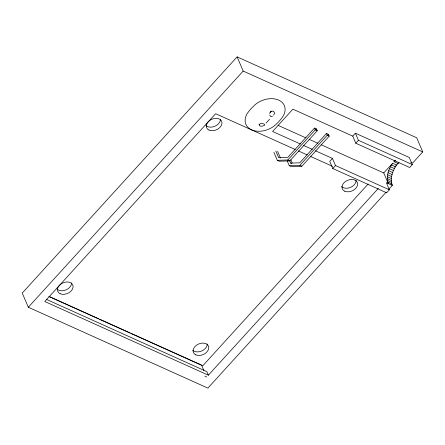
<?xml version="1.0" encoding="UTF-8"?>
<svg xmlns="http://www.w3.org/2000/svg" width="445" height="445" viewBox="0 0 445 445"><rect width="100%" height="100%" fill="white"/><g stroke="black" fill="none" stroke-linecap="round" stroke-linejoin="round"><path stroke-width="0.67" d="M321.134 144.742L383.74 172.933L388.307 183.596C385.815 176.682 388.507 168.922 392.674 163.232L396.667 165.028L398.876 162.475M388.563 189.498L392.301 185.393C389.803 178.478 392.496 170.719 396.667 165.028L394.782 167.07M269.731 113.447C270.532 108.93 276.862 111.623 273.586 115.183M269.475 119.321L266.088 123.043M410.802 162.269L412.598 163.081L422.75 151.923L416.681 137.755L237.118 56.888L22.25 293.077L28.319 307.245L207.882 388.112L386.232 192.068M28.319 307.245L243.187 71.055L237.118 56.888M273.903 152.362L277.313 160.328L279.31 161.224L289.84 160.868L317.257 130.73L316.495 128.955L314.504 128.054L287.787 157.424L278.692 157.73L275.839 151.072M277.313 160.328L287.848 159.972L315.266 129.834L314.504 128.054M315.577 129.968L316.495 128.955M287.186 160.817L289.283 165.718L291.28 166.614L301.81 166.263L329.228 136.12L328.471 134.346L326.474 133.444L299.758 162.814L290.663 163.12L289.623 160.701M289.283 165.718L299.819 165.362L327.236 135.224L326.474 133.444M327.548 135.358L328.471 134.346M315.433 150.777L332.443 158.437L329.739 161.413L332.782 168.522L386.655 192.78L389.358 189.804L386.316 182.7L392.301 185.393L391.494 183.512M352.746 136.126L355.394 133.211L409.267 157.469L412.309 164.578L409.661 167.492L355.794 143.234L352.746 136.126L292.888 109.17L272.59 131.481L300.314 143.969M332.782 168.522L335.491 165.546L332.443 158.437M355.794 143.234L358.442 140.32L355.394 133.211M368.182 183.969L202.748 365.818L48.839 296.503M398.87 162.586L397.964 163.482L393.975 161.685L395.344 160.178M295.191 149.498L215.641 113.698L44.778 301.521L208.382 375.196L378.311 188.407M383.74 172.933L392.674 163.232M393.975 161.685L395.332 160.339M270.104 112.335L270.671 111.956A3.905 2.564 -69.9 0 0 271.211 111.411M272.507 116.24L270.783 116.573L269.687 114.971M243.187 71.055L422.75 151.923M358.442 140.32L412.309 164.578M315.266 129.834L317.257 130.73M327.236 135.224L329.228 136.12M391.478 164.934L395.466 166.736M390.399 166.769L394.392 168.566M389.464 168.705L393.452 170.502M388.68 170.702L392.668 172.499M388.068 172.727L392.056 174.523M278.136 125.379L305.96 137.905M309.125 139.329L317.975 143.318M387.634 174.752L391.622 176.548M387.389 176.732L391.378 178.528M387.334 178.64L391.322 180.436M387.467 180.442L391.461 182.239M387.795 182.1L391.789 183.896M303.462 145.387L312.284 149.359M335.491 165.546L389.358 189.804M298.35 150.922L307.195 154.905M310.36 156.334L332.476 166.302M287.848 159.972L289.84 160.868M299.819 165.362L301.81 166.263M290.663 163.12L291.659 163.571M49.273 296.498L98.545 318.687M99.808 319.254L130.129 332.905M131.397 333.477L201.513 365.05L203.86 370.485M46.413 299.385L206.853 371.642L208.382 375.196M204.839 376.114L206.686 377.054M290.841 159.783L292.137 162.809M277.574 151.361L280.428 158.025M207.248 343.991A8.171 5.757 -23.2 0 1 201.652 351.016A8.171 5.757 -23.2 0 1 192.724 350.182M220.453 119.249A8.171 5.757 -23.2 0 1 214.857 126.274A8.171 5.757 -23.2 0 1 205.929 125.44M356.122 180.353A8.171 5.757 -23.2 0 1 350.526 187.378A8.171 5.757 -23.2 0 1 341.599 186.544M71.578 282.892A8.171 5.757 -23.2 0 1 65.982 289.918A8.171 5.757 -23.2 0 1 57.055 289.083M259.118 124.544L259.413 125.662L260.447 126.124L261.855 126.224L263.846 125.662A3.388 1.24 -7.3 0 0 264.753 124.767L264.692 124.489C263.201 123.31 260.436 122.942 259.118 124.544M251.581 129.84A19.074 13.439 -23.2 0 0 273.847 126.269A41.201 29.031 -23.2 0 0 283.365 115.811A19.074 13.439 -23.2 0 0 278.648 100.086A19.074 13.439 -23.2 0 0 256.381 103.663A41.201 29.031 -23.2 0 0 246.869 114.115A19.074 13.439 -23.2 0 0 251.581 129.84M195.856 354.849A8.171 5.757 -23.2 0 0 208.649 348.813A8.171 5.757 -23.2 0 0 198.281 344.146A8.171 5.757 -23.2 0 0 195.856 354.849M209.055 130.107A8.171 5.757 -23.2 0 0 221.855 124.072A8.171 5.757 -23.2 0 0 211.486 119.405A8.171 5.757 -23.2 0 0 209.055 130.107M344.725 191.205A8.171 5.757 -23.2 0 0 357.524 185.17A8.171 5.757 -23.2 0 0 347.156 180.503A8.171 5.757 -23.2 0 0 344.725 191.205M60.186 293.75A8.171 5.757 -23.2 0 0 72.98 287.715A8.171 5.757 -23.2 0 0 62.612 283.048A8.171 5.757 -23.2 0 0 60.186 293.75"/></g></svg>
